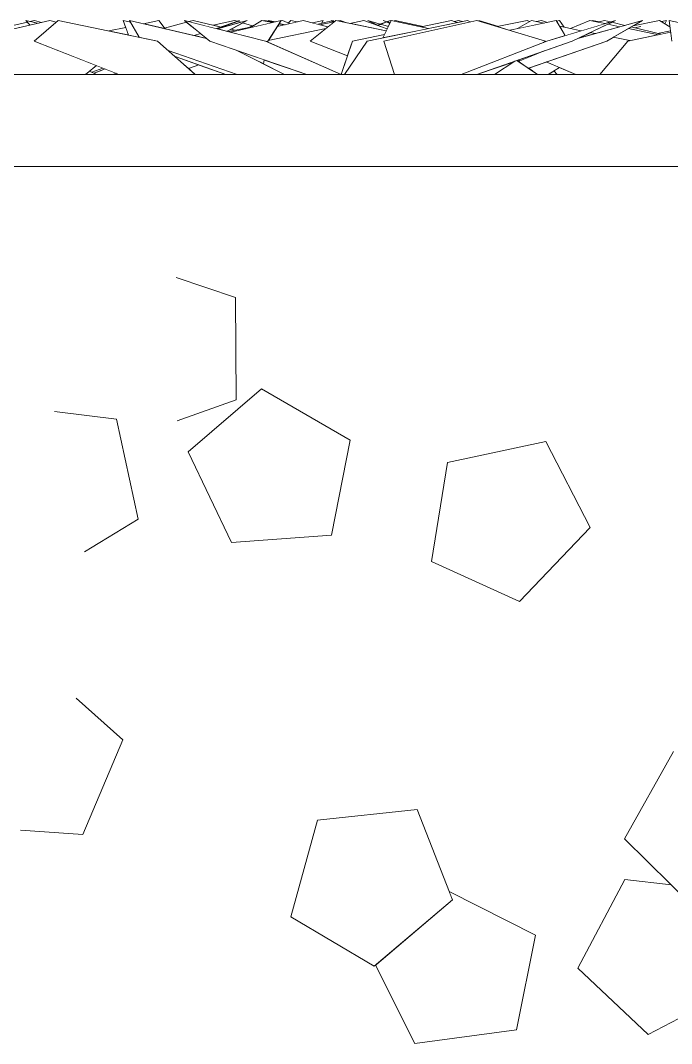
# Model space of a CAD drawing. Header units: millimetres. Extents: x -9413 to 8527, y -300 to 11224.
# Drawn here: x 7495 to 8055, y 245 to 1126 of the extents above; entities that cross this region are included whole.
import ezdxf

# ---------------------------------------------------------------- set-up
doc = ezdxf.new("R2010")
doc.units = ezdxf.units.MM
doc.header["$MEASUREMENT"] = 0
doc.linetypes.add('Wipeout_Contour', pattern=[1000, 0, -1000])
doc.layers.add('Interior - Furniture', color=7, linetype='Continuous')
doc.layers.add('Structural - Bearing', color=7, linetype='Continuous')
doc.layers.add('Interior - Furniture _Pen_No__4', color=7, linetype='Continuous', lineweight=20, true_color=0x029e21)
doc.layers.add('Structural - Bearing_Pen_No__87', color=7, linetype='Continuous', lineweight=20, true_color=0x6a6a6a)

# ---------------------------------------------------------------- blocks, each defined once
blk = doc.blocks.new('Section Elem_26_6')
at = {"layer": 'Structural - Bearing_Pen_No__87', "linetype": 'Continuous'}
blk.add_line((8095.78, 1000), (7284.29, 1000), dxfattribs=at)
blk = doc.blocks.new('Section Elem_41_6')
at = {"color": 254, "linetype": 'Wipeout_Contour', "lineweight": 0, "ltscale": 31237.518836}
blk.add_wipeout([(7727.35, 1125.65), (7725.11, 1123.42), (7726.25, 1122.9), (7732.95, 1124.49)], dxfattribs=at).dxf.layer = 'Interior - Furniture'
at = {"color": 254, "linetype": 'Wipeout_Contour', "lineweight": 0, "ltscale": 24393.126399}
blk.add_wipeout([(8053.34, 1120.3), (8053.78, 1120.03), (8053.7, 1120.61)], dxfattribs=at).dxf.layer = 'Interior - Furniture'
at = {"color": 254, "linetype": 'Wipeout_Contour', "lineweight": 0, "ltscale": 30804.203786}
blk.add_wipeout([(7628.82, 904.35), (7629.53, 781.01), (7680.29, 798.87), (7679.79, 887.07)], dxfattribs=at).dxf.layer = 'Interior - Furniture'
at = {"color": 254, "linetype": 'Wipeout_Contour', "lineweight": 0, "ltscale": 30389.744896}
blk.add_wipeout([(7577.32, 782.37), (7523.89, 788.84), (7549.86, 668.26), (7595.89, 696.15)], dxfattribs=at).dxf.layer = 'Interior - Furniture'
at = {"color": 254, "linetype": 'Wipeout_Contour', "lineweight": 0, "ltscale": 39720.776407}
blk.add_wipeout([(7848.43, 659.8), (7924.28, 625.21), (7985.08, 689.11), (7946.76, 763.15), (7862.32, 745.05)], dxfattribs=at).dxf.layer = 'Interior - Furniture'
at = {"color": 254, "linetype": 'Wipeout_Contour', "lineweight": 0, "ltscale": 30228.864034}
blk.add_wipeout([(7494.76, 428.37), (7548.45, 424.83), (7582.69, 506.11), (7542.63, 542.05)], dxfattribs=at).dxf.layer = 'Interior - Furniture'
at = {"color": 254, "linetype": 'Wipeout_Contour', "lineweight": 0, "ltscale": 39027.711757}
blk.add_wipeout([(7727.46, 353.84), (7799.19, 311.37), (7866.46, 368.42), (7836.25, 446.12), (7750.36, 437.12)], dxfattribs=at).dxf.layer = 'Interior - Furniture'
at = {"color": 254, "linetype": 'Wipeout_Contour', "lineweight": 0, "ltscale": 56417.425328}
blk.add_wipeout([(7974.38, 309.72), (8035.1, 252.61), (8113.2, 293.61), (8100.74, 375.62), (8074.16, 362.41), (8054.91, 381.34), (8014.89, 385.99)], dxfattribs=at).dxf.layer = 'Interior - Furniture'
at = {"layer": 'Interior - Furniture _Pen_No__4', "linetype": 'Continuous'}
for p, q in [((7727.35, 1125.65), (7725.11, 1123.42)), ((7732.95, 1124.49), (7727.35, 1125.65)), ((8053.34, 1120.3), (8053.7, 1120.61)), ((7679.79, 887.07), (7628.74, 904.38)), ((7577.32, 782.37), (7523.8, 788.85)), ((7595.89, 696.15), (7577.32, 782.37)), ((7946.76, 763.15), (7862.32, 745.05)), ((7985.08, 689.11), (7946.76, 763.15)), ((7862.32, 745.05), (7848.43, 659.8)), ((7549.79, 668.21), (7595.89, 696.15)), ((7924.28, 625.21), (7985.08, 689.11)), ((7848.43, 659.8), (7924.28, 625.21)), ((7582.69, 506.11), (7542.57, 542.11)), ((7548.45, 424.83), (7582.69, 506.11)), ((7836.25, 446.12), (7750.36, 437.12)), ((7750.36, 437.12), (7727.46, 353.84)), ((7494.67, 428.38), (7548.45, 424.83)), ((7974.38, 309.72), (8035.1, 252.61)), ((8035.1, 252.61), (8113.2, 293.61))]:
    blk.add_line(p, q, dxfattribs=at)
at = {"color": 254, "linetype": 'Wipeout_Contour', "lineweight": 0, "ltscale": 38735.034767}
blk.add_wipeout([(7762.49, 682.52), (7778.46, 764.34), (7702.17, 808.59), (7639.09, 754.08), (7676.36, 676.17)], dxfattribs=at).dxf.layer = 'Interior - Furniture'
at = {"color": 254, "linetype": 'Wipeout_Contour', "lineweight": 0, "ltscale": 40499.966749}
blk.add_wipeout([(8014.72, 420.85), (8074.16, 362.41), (8153.15, 401.67), (8142.46, 484.34), (8056.91, 496.21)], dxfattribs=at).dxf.layer = 'Interior - Furniture'
at = {"color": 254, "linetype": 'Wipeout_Contour', "lineweight": 0, "ltscale": 47263.013217}
blk.add_wipeout([(7866.46, 368.42), (7800.2, 312.21), (7834.11, 244.71), (7921.53, 256.39), (7938.08, 338.1), (7863.69, 375.53)], dxfattribs=at).dxf.layer = 'Interior - Furniture'
at = {"layer": 'Interior - Furniture _Pen_No__4', "linetype": 'Continuous'}
for p, q in [((7680.29, 798.87), (7679.79, 887.07)), ((7702.17, 808.59), (7639.09, 754.08)), ((7778.46, 764.34), (7702.17, 808.59)), ((7629.44, 780.98), (7680.29, 798.87)), ((7762.49, 682.52), (7778.46, 764.34)), ((7639.09, 754.08), (7676.36, 676.17)), ((7676.36, 676.17), (7762.49, 682.52)), ((8056.91, 496.21), (8014.72, 420.85)), ((7866.46, 368.42), (7836.25, 446.12)), ((8014.72, 420.85), (8074.16, 362.41)), ((8014.89, 385.99), (7974.38, 309.72)), ((8054.91, 381.34), (8014.89, 385.99)), ((7938.08, 338.1), (7863.69, 375.53)), ((7799.19, 311.37), (7866.46, 368.42)), ((7727.46, 353.84), (7799.19, 311.37)), ((7921.53, 256.39), (7938.08, 338.1)), ((7800.2, 312.21), (7834.11, 244.71)), ((7834.11, 244.71), (7921.53, 256.39))]:
    blk.add_line(p, q, dxfattribs=at)
blk = doc.blocks.new('Section Elem_43_6')
at = {"color": 254, "linetype": 'Wipeout_Contour', "lineweight": 0, "ltscale": 30685.155922}
blk.add_wipeout([(7583.18, 1125.65), (7587.68, 1113.1), (7596.77, 1111.22), (7589.35, 1124.25)], dxfattribs=at).dxf.layer = 'Interior - Furniture'
at = {"color": 254, "linetype": 'Wipeout_Contour', "lineweight": 0, "ltscale": 38576.438441}
blk.add_wipeout([(7618.76, 1119.1), (7619.2, 1118.52), (7644.1, 1112.73), (7649.76, 1114.33), (7637.6, 1124.15)], dxfattribs=at).dxf.layer = 'Interior - Furniture'
at = {"color": 254, "linetype": 'Wipeout_Contour', "lineweight": 0, "ltscale": 23321.349024}
blk.add_wipeout([(7688.41, 1118.45), (7692.68, 1119.45), (7696.97, 1122.18)], dxfattribs=at).dxf.layer = 'Interior - Furniture'
at = {"color": 254, "linetype": 'Wipeout_Contour', "lineweight": 0, "ltscale": 31159.356228}
blk.add_wipeout([(7704.93, 1125.65), (7704.13, 1125.3), (7711.31, 1123.83), (7712.46, 1124.09)], dxfattribs=at).dxf.layer = 'Interior - Furniture'
at = {"color": 254, "linetype": 'Wipeout_Contour', "lineweight": 0, "ltscale": 31203.242149}
blk.add_wipeout([(7717.43, 1123.07), (7717.14, 1122.63), (7721.38, 1121.76), (7722.5, 1122.02)], dxfattribs=at).dxf.layer = 'Interior - Furniture'
at = {"color": 254, "linetype": 'Wipeout_Contour', "lineweight": 0, "ltscale": 31329.186243}
blk.add_wipeout([(7755.23, 1125.65), (7746.02, 1123.5), (7750.49, 1122.32), (7753.75, 1123.11)], dxfattribs=at).dxf.layer = 'Interior - Furniture'
at = {"color": 254, "linetype": 'Wipeout_Contour', "lineweight": 0, "ltscale": 40001.607284}
blk.add_wipeout([(7905.15, 1120.38), (7915.84, 1117.16), (7922.63, 1118.6), (7932.83, 1124.69), (7930.77, 1125.65)], dxfattribs=at).dxf.layer = 'Interior - Furniture'
at = {"color": 254, "linetype": 'Wipeout_Contour', "lineweight": 0, "ltscale": 32241.604049}
blk.add_wipeout([(7984.71, 1125.65), (7968.18, 1118.73), (7977.44, 1116.83), (7997.81, 1122.94)], dxfattribs=at).dxf.layer = 'Interior - Furniture'
at = {"color": 254, "linetype": 'Wipeout_Contour', "lineweight": 0, "ltscale": 30910.094163}
blk.add_wipeout([(7621.74, 1099.89), (7627.82, 1094.5), (7671.35, 1079.25), (7681.08, 1079.25)], dxfattribs=at).dxf.layer = 'Interior - Furniture'
at = {"color": 254, "linetype": 'Wipeout_Contour', "lineweight": 0, "ltscale": 32016.434229}
blk.add_wipeout([(7934.16, 1095.52), (7923.08, 1091.64), (7924.19, 1090.79), (7934.95, 1095.18)], dxfattribs=at).dxf.layer = 'Interior - Furniture'
at = {"color": 254, "linetype": 'Wipeout_Contour', "lineweight": 0, "ltscale": 30545.148237}
blk.add_wipeout([(7560, 1086.88), (7554.05, 1082.04), (7556.09, 1081.1), (7565.6, 1084.68)], dxfattribs=at).dxf.layer = 'Interior - Furniture'
at = {"color": 254, "linetype": 'Wipeout_Contour', "lineweight": 0, "ltscale": 31175.218478}
blk.add_wipeout([(7704.36, 1091.87), (7703.99, 1088.26), (7721.96, 1079.25), (7741.05, 1079.25)], dxfattribs=at).dxf.layer = 'Interior - Furniture'
at = {"color": 254, "linetype": 'Wipeout_Contour', "lineweight": 0, "ltscale": 53131.421091}
blk.add_wipeout([(7443.92, 1107.93), (7462.89, 1079.25), (7550.63, 1079.25), (7560, 1086.88), (7506.52, 1107.93), (7525.36, 1124.18), (7519.88, 1125.65)], dxfattribs=at).dxf.layer = 'Interior - Furniture'
at = {"color": 254, "linetype": 'Wipeout_Contour', "lineweight": 0, "ltscale": 22988.703995}
blk.add_wipeout([(7585.32, 1119.67), (7570.75, 1116.61), (7587.68, 1113.1)], dxfattribs=at).dxf.layer = 'Interior - Furniture'
at = {"color": 254, "linetype": 'Wipeout_Contour', "lineweight": 0, "ltscale": 23080.26045}
blk.add_wipeout([(7600.54, 1122.86), (7619.2, 1118.52), (7613.8, 1125.65)], dxfattribs=at).dxf.layer = 'Interior - Furniture'
at = {"color": 254, "linetype": 'Wipeout_Contour', "lineweight": 0, "ltscale": 30940.82881}
blk.add_wipeout([(7643.19, 1125.65), (7639.57, 1124.68), (7663.38, 1118.63), (7667.29, 1120.02)], dxfattribs=at).dxf.layer = 'Interior - Furniture'
at = {"color": 254, "linetype": 'Wipeout_Contour', "lineweight": 0, "ltscale": 32296.686791}
blk.add_wipeout([(7985.05, 1115.26), (7989.42, 1114.37), (8010.7, 1120.27), (8000.14, 1122.45)], dxfattribs=at).dxf.layer = 'Interior - Furniture'
at = {"color": 254, "linetype": 'Wipeout_Contour', "lineweight": 0, "ltscale": 23932.096323}
blk.add_wipeout([(7920.14, 1090.62), (7887.62, 1079.25), (7902.79, 1079.25)], dxfattribs=at).dxf.layer = 'Interior - Furniture'
at = {"color": 254, "linetype": 'Wipeout_Contour', "lineweight": 0, "ltscale": 30272.355848}
blk.add_wipeout([(7464.58, 1116.03), (7471.42, 1114.34), (7503.07, 1121.73), (7500.62, 1124.27)], dxfattribs=at).dxf.layer = 'Interior - Furniture'
at = {"color": 254, "linetype": 'Wipeout_Contour', "lineweight": 0, "ltscale": 30989.781758}
blk.add_wipeout([(7663.97, 1118.48), (7664.2, 1118.43), (7668.68, 1119.69), (7667.78, 1119.91)], dxfattribs=at).dxf.layer = 'Interior - Furniture'
at = {"color": 254, "linetype": 'Wipeout_Contour', "lineweight": 0, "ltscale": 47736.457032}
blk.add_wipeout([(7887.6, 1125.65), (7807.36, 1107.93), (7816.72, 1079.25), (7874.1, 1079.25), (7944.77, 1106.75), (7946.56, 1107.93)], dxfattribs=at).dxf.layer = 'Interior - Furniture'
at = {"color": 254, "linetype": 'Wipeout_Contour', "lineweight": 0, "ltscale": 32393.734882}
blk.add_wipeout([(8018.09, 1118.73), (8004.95, 1111.18), (8019.12, 1108.27), (8043.97, 1113.37)], dxfattribs=at).dxf.layer = 'Interior - Furniture'
at = {"color": 254, "linetype": 'Wipeout_Contour', "lineweight": 0, "ltscale": 22911.978133}
blk.add_wipeout([(7557.81, 1080.31), (7558.11, 1080.18), (7564.93, 1082.92)], dxfattribs=at).dxf.layer = 'Interior - Furniture'
at = {"color": 254, "linetype": 'Wipeout_Contour', "lineweight": 0, "ltscale": 30366.431369}
blk.add_wipeout([(7506.66, 1125.65), (7502.85, 1124.78), (7509.35, 1123.19), (7512.7, 1123.97)], dxfattribs=at).dxf.layer = 'Interior - Furniture'
at = {"color": 254, "linetype": 'Wipeout_Contour', "lineweight": 0, "ltscale": 23641.120083}
blk.add_wipeout([(7793.7, 1125.65), (7802, 1121.64), (7804.35, 1122.48)], dxfattribs=at).dxf.layer = 'Interior - Furniture'
at = {"color": 254, "linetype": 'Wipeout_Contour', "lineweight": 0, "ltscale": 31024.761699}
blk.add_wipeout([(7675.69, 1118.06), (7672.49, 1116.32), (7673.6, 1116.04), (7679.29, 1117.21)], dxfattribs=at).dxf.layer = 'Interior - Furniture'
at = {"color": 254, "linetype": 'Wipeout_Contour', "lineweight": 0, "ltscale": 31980.654986}
blk.add_wipeout([(7920.14, 1090.62), (7902.79, 1079.25), (7939.86, 1079.25), (7921.95, 1091.25)], dxfattribs=at).dxf.layer = 'Interior - Furniture'
at = {"color": 254, "linetype": 'Wipeout_Contour', "lineweight": 0, "ltscale": 23255.329775}
blk.add_wipeout([(7683.16, 1125.65), (7663.38, 1118.63), (7663.97, 1118.48)], dxfattribs=at).dxf.layer = 'Interior - Furniture'
at = {"color": 254, "linetype": 'Wipeout_Contour', "lineweight": 0, "ltscale": 39433.102392}
blk.add_wipeout([(7802.22, 1121.53), (7804.36, 1120.5), (7810.33, 1118.34), (7811.34, 1120.39), (7804.57, 1122.41)], dxfattribs=at).dxf.layer = 'Interior - Furniture'
at = {"color": 254, "linetype": 'Wipeout_Contour', "lineweight": 0, "ltscale": 31991.431709}
blk.add_wipeout([(7923.08, 1091.64), (7921.95, 1091.25), (7923.22, 1090.4), (7924.19, 1090.79)], dxfattribs=at).dxf.layer = 'Interior - Furniture'
at = {"color": 254, "linetype": 'Wipeout_Contour', "lineweight": 0, "ltscale": 24020.886889}
blk.add_wipeout([(7931.85, 1084.61), (7935.31, 1082.3), (7932.15, 1084.71)], dxfattribs=at).dxf.layer = 'Interior - Furniture'
at = {"color": 254, "linetype": 'Wipeout_Contour', "lineweight": 0, "ltscale": 23705.513007}
blk.add_wipeout([(7806.62, 1110.71), (7846.03, 1118.8), (7813.9, 1125.65)], dxfattribs=at).dxf.layer = 'Interior - Furniture'
at = {"color": 254, "linetype": 'Wipeout_Contour', "lineweight": 0, "ltscale": 47417.147974}
blk.add_wipeout([(7773.56, 1079.25), (7816.72, 1079.25), (7807.36, 1107.93), (7881.82, 1124.38), (7879.38, 1125.65), (7793.06, 1107.93)], dxfattribs=at).dxf.layer = 'Interior - Furniture'
at = {"color": 254, "linetype": 'Wipeout_Contour', "lineweight": 0, "ltscale": 54718.832759}
blk.add_wipeout([(7707.63, 1107.93), (7706.47, 1107.52), (7770.65, 1079.25), (7776.04, 1095.2), (7744.04, 1107.93), (7757.63, 1118.8), (7707.88, 1108.31)], dxfattribs=at).dxf.layer = 'Interior - Furniture'
at = {"color": 254, "linetype": 'Wipeout_Contour', "lineweight": 0, "ltscale": 31635.131738}
blk.add_wipeout([(7817.14, 1125.65), (7816.65, 1125.06), (7839.48, 1120.2), (7841.34, 1120.58)], dxfattribs=at).dxf.layer = 'Interior - Furniture'
at = {"color": 254, "linetype": 'Wipeout_Contour', "lineweight": 0, "ltscale": 40065.440924}
blk.add_wipeout([(7947.79, 1107.93), (7874.1, 1079.25), (7887.62, 1079.25), (7969.65, 1107.93), (8006.85, 1125.65)], dxfattribs=at).dxf.layer = 'Interior - Furniture'
at = {"layer": 'Interior - Furniture _Pen_No__4', "linetype": 'Continuous'}
for p, q in [((7881.82, 1124.38), (7879.38, 1125.65)), ((7816.72, 1079.25), (7874.1, 1079.25)), ((7874.1, 1079.25), (7887.62, 1079.25)), ((7887.62, 1079.25), (7902.79, 1079.25))]:
    blk.add_line(p, q, dxfattribs=at)
at = {"color": 254, "linetype": 'Wipeout_Contour', "lineweight": 0, "ltscale": 69527.899032}
blk.add_wipeout([(7588.55, 1125.65), (7596.77, 1111.22), (7612.67, 1107.93), (7621.74, 1099.89), (7681.08, 1079.25), (7721.96, 1079.25), (7680.24, 1100.17), (7657.69, 1107.93), (7654.82, 1110.24)], dxfattribs=at).dxf.layer = 'Interior - Furniture'
at = {"color": 254, "linetype": 'Wipeout_Contour', "lineweight": 0, "ltscale": 39195.858303}
blk.add_wipeout([(7762.71, 1125.3), (7750.49, 1122.32), (7752.15, 1121.88), (7762.74, 1124.15), (7763.47, 1124.91)], dxfattribs=at).dxf.layer = 'Interior - Furniture'
at = {"color": 254, "linetype": 'Wipeout_Contour', "lineweight": 0, "ltscale": 31508.574437}
blk.add_wipeout([(7778.27, 1123.15), (7809.53, 1116.7), (7810.33, 1118.34), (7790.12, 1125.65)], dxfattribs=at).dxf.layer = 'Interior - Furniture'
at = {"color": 254, "linetype": 'Wipeout_Contour', "lineweight": 0, "ltscale": 31740.434245}
blk.add_wipeout([(7865.75, 1125.65), (7839.48, 1120.2), (7846.03, 1118.8), (7870.29, 1123.78)], dxfattribs=at).dxf.layer = 'Interior - Furniture'
at = {"color": 254, "linetype": 'Wipeout_Contour', "lineweight": 0, "ltscale": 31910.325937}
blk.add_wipeout([(7889.3, 1125.65), (7892.37, 1124.22), (7905.15, 1120.38), (7906.08, 1120.57)], dxfattribs=at).dxf.layer = 'Interior - Furniture'
at = {"color": 254, "linetype": 'Wipeout_Contour', "lineweight": 0, "ltscale": 48139.002739}
blk.add_wipeout([(7955.9, 1125.65), (7915.84, 1117.16), (7946.56, 1107.93), (7944.77, 1106.75), (7947.79, 1107.93), (7963.57, 1112.66)], dxfattribs=at).dxf.layer = 'Interior - Furniture'
at = {"color": 254, "linetype": 'Wipeout_Contour', "lineweight": 0, "ltscale": 32273.926861}
blk.add_wipeout([(7987.01, 1125.18), (7991.69, 1124.21), (7992.72, 1124.47), (7987.19, 1125.65)], dxfattribs=at).dxf.layer = 'Interior - Furniture'
at = {"color": 254, "linetype": 'Wipeout_Contour', "lineweight": 0, "ltscale": 24041.14776}
blk.add_wipeout([(7934.16, 1095.52), (7934.95, 1095.18), (7945.47, 1099.47)], dxfattribs=at).dxf.layer = 'Interior - Furniture'
at = {"color": 254, "linetype": 'Wipeout_Contour', "lineweight": 0, "ltscale": 32135.051045}
blk.add_wipeout([(7958.78, 1085.13), (7953.77, 1082.19), (7956.79, 1079.25), (7972.72, 1079.25)], dxfattribs=at).dxf.layer = 'Interior - Furniture'
at = {"layer": 'Interior - Furniture _Pen_No__4', "linetype": 'Continuous'}
for p, q in [((7906.08, 1120.57), (7889.3, 1125.65)), ((7889.3, 1125.65), (7892.37, 1124.22))]:
    blk.add_line(p, q, dxfattribs=at)
at = {"color": 254, "linetype": 'Wipeout_Contour', "lineweight": 0, "ltscale": 38913.6598}
blk.add_wipeout([(7675.77, 1115.49), (7705.55, 1107.93), (7706.47, 1107.52), (7707.63, 1107.93), (7719.1, 1125.65)], dxfattribs=at).dxf.layer = 'Interior - Furniture'
at = {"color": 254, "linetype": 'Wipeout_Contour', "lineweight": 0, "ltscale": 23534.183305}
blk.add_wipeout([(7763, 1125.37), (7763.7, 1125.16), (7764.17, 1125.65)], dxfattribs=at).dxf.layer = 'Interior - Furniture'
at = {"color": 254, "linetype": 'Wipeout_Contour', "lineweight": 0, "ltscale": 23658.193085}
blk.add_wipeout([(7801.6, 1121.5), (7801.86, 1121.4), (7813.28, 1125.65)], dxfattribs=at).dxf.layer = 'Interior - Furniture'
at = {"color": 254, "linetype": 'Wipeout_Contour', "lineweight": 0, "ltscale": 31805.066512}
blk.add_wipeout([(7872.05, 1125.65), (7867.92, 1124.76), (7870.29, 1123.78), (7874.92, 1124.74)], dxfattribs=at).dxf.layer = 'Interior - Furniture'
at = {"color": 254, "linetype": 'Wipeout_Contour', "lineweight": 0, "ltscale": 24039.482122}
blk.add_wipeout([(7922.63, 1118.6), (7945.34, 1123.41), (7934.44, 1125.65)], dxfattribs=at).dxf.layer = 'Interior - Furniture'
at = {"color": 254, "linetype": 'Wipeout_Contour', "lineweight": 0, "ltscale": 32151.833913}
blk.add_wipeout([(7958.62, 1125.65), (7956.2, 1125.14), (7958.86, 1120.64), (7962.69, 1119.85)], dxfattribs=at).dxf.layer = 'Interior - Furniture'
at = {"color": 254, "linetype": 'Wipeout_Contour', "lineweight": 0, "ltscale": 32303.976158}
blk.add_wipeout([(7997.39, 1125.65), (7991.69, 1124.21), (7997.81, 1122.94), (8002.61, 1124.38)], dxfattribs=at).dxf.layer = 'Interior - Furniture'
at = {"color": 254, "linetype": 'Wipeout_Contour', "lineweight": 0, "ltscale": 23147.007845}
blk.add_wipeout([(7627.82, 1094.5), (7639.4, 1084.25), (7648.29, 1087.33)], dxfattribs=at).dxf.layer = 'Interior - Furniture'
at = {"color": 254, "linetype": 'Wipeout_Contour', "lineweight": 0, "ltscale": 23279.823422}
blk.add_wipeout([(7682.77, 1099.3), (7680.24, 1100.17), (7682.3, 1099.14)], dxfattribs=at).dxf.layer = 'Interior - Furniture'
at = {"layer": 'Interior - Furniture _Pen_No__4', "linetype": 'Continuous'}
for p, q in [((7865.75, 1125.65), (7839.48, 1120.2)), ((7870.29, 1123.78), (7865.75, 1125.65)), ((7872.05, 1125.65), (7867.92, 1124.76)), ((7874.92, 1124.74), (7872.05, 1125.65))]:
    blk.add_line(p, q, dxfattribs=at)
at = {"color": 254, "linetype": 'Wipeout_Contour', "lineweight": 0, "ltscale": 38268.205527}
blk.add_wipeout([(7506.52, 1107.93), (7579.41, 1079.25), (7645.04, 1079.25), (7612.67, 1107.93), (7527.06, 1125.65)], dxfattribs=at).dxf.layer = 'Interior - Furniture'
at = {"color": 254, "linetype": 'Wipeout_Contour', "lineweight": 0, "ltscale": 39080.464357}
blk.add_wipeout([(7715.71, 1120.42), (7707.88, 1108.31), (7757.63, 1118.8), (7759.16, 1120.03), (7737.9, 1125.65)], dxfattribs=at).dxf.layer = 'Interior - Furniture'
at = {"color": 254, "linetype": 'Wipeout_Contour', "lineweight": 0, "ltscale": 32092.436753}
blk.add_wipeout([(7938.97, 1124.72), (7945.34, 1123.41), (7948.25, 1124.03), (7943.29, 1125.65)], dxfattribs=at).dxf.layer = 'Interior - Furniture'
at = {"color": 254, "linetype": 'Wipeout_Contour', "lineweight": 0, "ltscale": 32342.244021}
blk.add_wipeout([(8000.14, 1122.45), (8010.7, 1120.27), (8014.8, 1121.4), (8003.64, 1124.13)], dxfattribs=at).dxf.layer = 'Interior - Furniture'
at = {"color": 254, "linetype": 'Wipeout_Contour', "lineweight": 0, "ltscale": 31083.405831}
blk.add_wipeout([(7682.3, 1099.14), (7703.99, 1088.26), (7704.36, 1091.87), (7682.77, 1099.3)], dxfattribs=at).dxf.layer = 'Interior - Furniture'
at = {"layer": 'Interior - Furniture _Pen_No__4', "linetype": 'Continuous'}
for p, q in [((7525.36, 1124.18), (7519.88, 1125.65)), ((7612.67, 1107.93), (7527.06, 1125.65)), ((7585.32, 1119.67), (7570.75, 1116.61)), ((7589.35, 1124.25), (7583.18, 1125.65)), ((7583.18, 1125.65), (7587.68, 1113.1)), ((7588.55, 1125.65), (7596.77, 1111.22)), ((7613.8, 1125.65), (7600.54, 1122.86)), ((7619.2, 1118.52), (7613.8, 1125.65))]:
    blk.add_line(p, q, dxfattribs=at)
at = {"color": 254, "linetype": 'Wipeout_Contour', "lineweight": 0, "ltscale": 22762.740929}
blk.add_wipeout([(7499.28, 1125.65), (7503.07, 1121.73), (7509.35, 1123.19)], dxfattribs=at).dxf.layer = 'Interior - Furniture'
at = {"color": 254, "linetype": 'Wipeout_Contour', "lineweight": 0, "ltscale": 38901.634709}
blk.add_wipeout([(7657.69, 1107.93), (7741.05, 1079.25), (7770.64, 1079.25), (7705.55, 1107.93), (7635.74, 1125.65)], dxfattribs=at).dxf.layer = 'Interior - Furniture'
at = {"color": 254, "linetype": 'Wipeout_Contour', "lineweight": 0, "ltscale": 32437.32067}
blk.add_wipeout([(8020.37, 1120.04), (8018.09, 1118.73), (8043.97, 1113.37), (8046.01, 1113.79)], dxfattribs=at).dxf.layer = 'Interior - Furniture'
at = {"color": 254, "linetype": 'Wipeout_Contour', "lineweight": 0, "ltscale": 38197.149183}
blk.add_wipeout([(7556.09, 1081.1), (7557.81, 1080.31), (7564.93, 1082.92), (7567.48, 1083.94), (7565.6, 1084.68)], dxfattribs=at).dxf.layer = 'Interior - Furniture'
at = {"color": 254, "linetype": 'Wipeout_Contour', "lineweight": 0, "ltscale": 22960.140114}
blk.add_wipeout([(7574.27, 1079.25), (7579.41, 1079.25), (7577, 1080.2)], dxfattribs=at).dxf.layer = 'Interior - Furniture'
at = {"layer": 'Interior - Furniture _Pen_No__4', "linetype": 'Continuous'}
for p, q in [((7519.88, 1125.65), (7443.92, 1107.93)), ((7500.62, 1124.27), (7464.58, 1116.03)), ((7509.35, 1123.19), (7499.28, 1125.65)), ((7499.28, 1125.65), (7503.07, 1121.73)), ((7506.66, 1125.65), (7502.85, 1124.78)), ((7527.06, 1125.65), (7506.52, 1107.93)), ((7512.7, 1123.97), (7506.66, 1125.65)), ((7637.6, 1124.15), (7618.76, 1119.1)), ((7643.19, 1125.65), (7639.57, 1124.68)), ((7706.47, 1107.52), (7707.63, 1107.93)), ((7721.96, 1079.25), (7680.24, 1100.17)), ((7682.3, 1099.14), (7682.77, 1099.3)), ((7704.36, 1091.87), (7703.99, 1088.26)), ((7681.08, 1079.25), (7721.96, 1079.25)), ((7721.96, 1079.25), (7741.05, 1079.25))]:
    blk.add_line(p, q, dxfattribs=at)
at = {"color": 254, "linetype": 'Wipeout_Contour', "lineweight": 0, "ltscale": 31015.029574}
blk.add_wipeout([(7660.61, 1121.58), (7667.29, 1120.02), (7681.26, 1124.98), (7679.01, 1125.65)], dxfattribs=at).dxf.layer = 'Interior - Furniture'
at = {"color": 254, "linetype": 'Wipeout_Contour', "lineweight": 0, "ltscale": 23350.7266}
blk.add_wipeout([(7692.68, 1119.45), (7711.31, 1123.83), (7702.42, 1125.65)], dxfattribs=at).dxf.layer = 'Interior - Furniture'
at = {"color": 254, "linetype": 'Wipeout_Contour', "lineweight": 0, "ltscale": 23556.587631}
blk.add_wipeout([(7769.74, 1125.65), (7768, 1125.28), (7775.56, 1123.71)], dxfattribs=at).dxf.layer = 'Interior - Furniture'
at = {"color": 254, "linetype": 'Wipeout_Contour', "lineweight": 0, "ltscale": 23190.067429}
blk.add_wipeout([(7649.76, 1114.33), (7644.1, 1112.73), (7654.82, 1110.24)], dxfattribs=at).dxf.layer = 'Interior - Furniture'
at = {"color": 254, "linetype": 'Wipeout_Contour', "lineweight": 0, "ltscale": 47196.129718}
blk.add_wipeout([(7780.35, 1107.93), (7770.65, 1079.25), (7773.56, 1079.25), (7793.06, 1107.93), (7806.62, 1110.71), (7808.06, 1113.68)], dxfattribs=at).dxf.layer = 'Interior - Furniture'
at = {"color": 254, "linetype": 'Wipeout_Contour', "lineweight": 0, "ltscale": 56478.443042}
blk.add_wipeout([(7999.3, 1107.93), (7947.33, 1089.96), (7972.72, 1079.25), (7993.32, 1079.25), (8017.46, 1107.93), (8019.12, 1108.27), (8004.95, 1111.18)], dxfattribs=at).dxf.layer = 'Interior - Furniture'
at = {"color": 254, "linetype": 'Wipeout_Contour', "lineweight": 0, "ltscale": 38220.6704}
blk.add_wipeout([(7558.11, 1080.18), (7560.14, 1079.25), (7574.27, 1079.25), (7577, 1080.2), (7567.48, 1083.94)], dxfattribs=at).dxf.layer = 'Interior - Furniture'
at = {"color": 254, "linetype": 'Wipeout_Contour', "lineweight": 0, "ltscale": 30909.380868}
blk.add_wipeout([(7648.29, 1087.33), (7639.4, 1084.25), (7645.04, 1079.25), (7671.35, 1079.25)], dxfattribs=at).dxf.layer = 'Interior - Furniture'
at = {"layer": 'Interior - Furniture _Pen_No__4', "linetype": 'Continuous'}
for p, q in [((7654.82, 1110.24), (7588.55, 1125.65)), ((7635.74, 1125.65), (7657.69, 1107.93)), ((7649.76, 1114.33), (7644.1, 1112.73)), ((7645.04, 1079.25), (7612.67, 1107.93)), ((7621.74, 1099.89), (7681.08, 1079.25)), ((7627.82, 1094.5), (7671.35, 1079.25)), ((7639.4, 1084.25), (7648.29, 1087.33)), ((7574.27, 1079.25), (7577, 1080.2)), ((7574.27, 1079.25), (7579.41, 1079.25)), ((7579.41, 1079.25), (7645.04, 1079.25)), ((7645.04, 1079.25), (7671.35, 1079.25)), ((7671.35, 1079.25), (7681.08, 1079.25)), ((7741.05, 1079.25), (7770.64, 1079.25)), ((7770.65, 1079.25), (7773.56, 1079.25)), ((7773.56, 1079.25), (7816.72, 1079.25))]:
    blk.add_line(p, q, dxfattribs=at)
at = {"color": 254, "linetype": 'Wipeout_Contour', "lineweight": 0, "ltscale": 31028.469986}
blk.add_wipeout([(7667.78, 1119.91), (7668.68, 1119.69), (7684.21, 1124.1), (7681.31, 1124.96)], dxfattribs=at).dxf.layer = 'Interior - Furniture'
at = {"color": 254, "linetype": 'Wipeout_Contour', "lineweight": 0, "ltscale": 23397.704886}
blk.add_wipeout([(7717.14, 1122.63), (7715.71, 1120.42), (7721.38, 1121.76)], dxfattribs=at).dxf.layer = 'Interior - Furniture'
at = {"color": 254, "linetype": 'Wipeout_Contour', "lineweight": 0, "ltscale": 31362.85437}
blk.add_wipeout([(7752.15, 1121.88), (7759.16, 1120.03), (7764.56, 1124.35), (7764.3, 1124.49)], dxfattribs=at).dxf.layer = 'Interior - Furniture'
at = {"color": 254, "linetype": 'Wipeout_Contour', "lineweight": 0, "ltscale": 24133.772823}
blk.add_wipeout([(7958.86, 1120.64), (7963.57, 1112.66), (7977.44, 1116.83)], dxfattribs=at).dxf.layer = 'Interior - Furniture'
at = {"color": 254, "linetype": 'Wipeout_Contour', "lineweight": 0, "ltscale": 48103.757101}
blk.add_wipeout([(7947.33, 1089.96), (7932.15, 1084.71), (7935.31, 1082.3), (7939.86, 1079.25), (7948.77, 1079.25), (7958.78, 1085.13)], dxfattribs=at).dxf.layer = 'Interior - Furniture'
at = {"color": 254, "linetype": 'Wipeout_Contour', "lineweight": 0, "ltscale": 22895.366927}
blk.add_wipeout([(7550.63, 1079.25), (7560.14, 1079.25), (7554.05, 1082.04)], dxfattribs=at).dxf.layer = 'Interior - Furniture'
at = {"layer": 'Interior - Furniture _Pen_No__4', "linetype": 'Continuous'}
for p, q in [((7506.52, 1107.93), (7579.41, 1079.25)), ((7550.63, 1079.25), (7560, 1086.88)), ((7556.09, 1081.1), (7565.6, 1084.68)), ((7567.48, 1083.94), (7558.11, 1080.18)), ((7462.89, 1079.25), (7550.63, 1079.25)), ((7550.63, 1079.25), (7560.14, 1079.25)), ((7560.14, 1079.25), (7554.05, 1082.04)), ((7564.93, 1082.92), (7557.81, 1080.31)), ((7560.14, 1079.25), (7574.27, 1079.25)), ((7902.79, 1079.25), (7939.86, 1079.25))]:
    blk.add_line(p, q, dxfattribs=at)
at = {"color": 254, "linetype": 'Wipeout_Contour', "lineweight": 0, "ltscale": 38832.193252}
blk.add_wipeout([(7675.69, 1118.06), (7679.29, 1117.21), (7691.2, 1119.67), (7694.38, 1121.05), (7685.9, 1123.59)], dxfattribs=at).dxf.layer = 'Interior - Furniture'
at = {"color": 254, "linetype": 'Wipeout_Contour', "lineweight": 0, "ltscale": 31168.691773}
blk.add_wipeout([(7708.05, 1125.65), (7707.75, 1125.07), (7712.46, 1124.09), (7713.84, 1124.42)], dxfattribs=at).dxf.layer = 'Interior - Furniture'
at = {"color": 254, "linetype": 'Wipeout_Contour', "lineweight": 0, "ltscale": 23534.514168}
blk.add_wipeout([(7765.08, 1124.76), (7762.01, 1125.65), (7764.56, 1124.35)], dxfattribs=at).dxf.layer = 'Interior - Furniture'
at = {"color": 254, "linetype": 'Wipeout_Contour', "lineweight": 0, "ltscale": 24180.529738}
blk.add_wipeout([(7985.05, 1115.26), (7974.46, 1110.22), (7989.42, 1114.37)], dxfattribs=at).dxf.layer = 'Interior - Furniture'
at = {"layer": 'Interior - Furniture _Pen_No__4', "linetype": 'Continuous'}
for p, q in [((7711.31, 1123.83), (7702.42, 1125.65)), ((7704.93, 1125.65), (7704.13, 1125.3)), ((7712.46, 1124.09), (7704.93, 1125.65)), ((7708.05, 1125.65), (7707.75, 1125.07))]:
    blk.add_line(p, q, dxfattribs=at)
at = {"color": 254, "linetype": 'Wipeout_Contour', "lineweight": 0, "ltscale": 23270.440193}
blk.add_wipeout([(7664.2, 1118.43), (7672.49, 1116.32), (7689.7, 1125.65)], dxfattribs=at).dxf.layer = 'Interior - Furniture'
at = {"color": 254, "linetype": 'Wipeout_Contour', "lineweight": 0, "ltscale": 39012.529877}
blk.add_wipeout([(7717.43, 1123.07), (7722.5, 1122.02), (7726.25, 1122.9), (7720.22, 1125.65), (7718.92, 1125.38)], dxfattribs=at).dxf.layer = 'Interior - Furniture'
at = {"color": 254, "linetype": 'Wipeout_Contour', "lineweight": 0, "ltscale": 47157.587871}
blk.add_wipeout([(7766.19, 1125.65), (7744.04, 1107.93), (7776.04, 1095.2), (7780.35, 1107.93), (7808.06, 1113.68), (7809.53, 1116.7)], dxfattribs=at).dxf.layer = 'Interior - Furniture'
at = {"color": 254, "linetype": 'Wipeout_Contour', "lineweight": 0, "ltscale": 56845.326293}
blk.add_wipeout([(7993.32, 1079.25), (8064.77, 1079.25), (8069.05, 1081.05), (8072.03, 1102.01), (8055.31, 1107.93), (8054.35, 1115.5), (8017.46, 1107.93)], dxfattribs=at).dxf.layer = 'Interior - Furniture'
at = {"layer": 'Interior - Furniture _Pen_No__4', "linetype": 'Continuous'}
for p, q in [((7667.29, 1120.02), (7643.19, 1125.65)), ((7668.68, 1119.69), (7667.78, 1119.91)), ((7681.26, 1124.98), (7679.01, 1125.65)), ((7684.21, 1124.1), (7681.31, 1124.96)), ((7707.63, 1107.93), (7719.1, 1125.65)), ((7757.63, 1118.8), (7707.88, 1108.31)), ((7713.84, 1124.42), (7708.05, 1125.65)), ((7737.9, 1125.65), (7715.71, 1120.42)), ((7721.38, 1121.76), (7717.14, 1122.63)), ((7722.5, 1122.02), (7717.43, 1123.07)), ((7720.22, 1125.65), (7718.92, 1125.38)), ((7726.25, 1122.9), (7720.22, 1125.65)), ((7759.16, 1120.03), (7737.9, 1125.65)), ((7766.19, 1125.65), (7744.04, 1107.93)), ((7755.23, 1125.65), (7746.02, 1123.5)), ((7762.71, 1125.3), (7750.49, 1122.32)), ((7764.3, 1124.49), (7752.15, 1121.88)), ((7753.75, 1123.11), (7755.23, 1125.65)), ((7765.08, 1124.76), (7762.01, 1125.65)), ((7762.01, 1125.65), (7764.56, 1124.35)), ((7762.74, 1124.15), (7763.47, 1124.91)), ((7764.17, 1125.65), (7763, 1125.37)), ((7763.7, 1125.16), (7764.17, 1125.65)), ((7769.74, 1125.65), (7768, 1125.28)), ((7775.56, 1123.71), (7769.74, 1125.65)), ((7790.12, 1125.65), (7778.27, 1123.15)), ((7793.7, 1125.65), (7802, 1121.64)), ((7808.06, 1113.68), (7780.35, 1107.93)), ((7657.69, 1107.93), (7741.05, 1079.25)), ((7770.64, 1079.25), (7705.55, 1107.93)), ((7744.04, 1107.93), (7776.04, 1095.2)), ((7780.35, 1107.93), (7770.65, 1079.25)), ((7793.06, 1107.93), (7773.56, 1079.25)), ((7807.36, 1107.93), (7816.72, 1079.25)), ((7972.72, 1079.25), (7993.32, 1079.25))]:
    blk.add_line(p, q, dxfattribs=at)
at = {"color": 254, "linetype": 'Wipeout_Contour', "lineweight": 0, "ltscale": 31052.354339}
blk.add_wipeout([(7673.6, 1116.04), (7675.77, 1115.49), (7688.41, 1118.45), (7691.2, 1119.67)], dxfattribs=at).dxf.layer = 'Interior - Furniture'
at = {"color": 254, "linetype": 'Wipeout_Contour', "lineweight": 0, "ltscale": 23668.480233}
blk.add_wipeout([(7806.96, 1125.65), (7809.71, 1124.38), (7810.36, 1124.61)], dxfattribs=at).dxf.layer = 'Interior - Furniture'
at = {"color": 254, "linetype": 'Wipeout_Contour', "lineweight": 0, "ltscale": 56307.249843}
blk.add_wipeout([(7945.47, 1099.47), (7923.22, 1090.4), (7931.85, 1084.61), (7999.3, 1107.93), (8030.12, 1125.65), (7974.46, 1110.22), (7969.65, 1107.93)], dxfattribs=at).dxf.layer = 'Interior - Furniture'
at = {"color": 254, "linetype": 'Wipeout_Contour', "lineweight": 0, "ltscale": 40932.975845}
blk.add_wipeout([(8055.31, 1107.93), (8136.28, 1079.25), (8184.1, 1079.25), (8132.65, 1107.93), (8053.06, 1125.65)], dxfattribs=at).dxf.layer = 'Interior - Furniture'
at = {"layer": 'Interior - Furniture _Pen_No__4', "linetype": 'Continuous'}
for p, q in [((7705.55, 1107.93), (7635.74, 1125.65)), ((7679.01, 1125.65), (7660.61, 1121.58)), ((7683.16, 1125.65), (7663.38, 1118.63)), ((7663.97, 1118.48), (7683.16, 1125.65)), ((7689.7, 1125.65), (7664.2, 1118.43)), ((7672.49, 1116.32), (7689.7, 1125.65)), ((7691.2, 1119.67), (7673.6, 1116.04)), ((7719.1, 1125.65), (7675.77, 1115.49)), ((7694.38, 1121.05), (7685.9, 1123.59)), ((7696.97, 1122.18), (7688.41, 1118.45)), ((7702.42, 1125.65), (7692.68, 1119.45)), ((7804.35, 1122.48), (7793.7, 1125.65)), ((7802.22, 1121.53), (7804.36, 1120.5)), ((7946.56, 1107.93), (7887.6, 1125.65)), ((7930.77, 1125.65), (7905.15, 1120.38)), ((7955.9, 1125.65), (7915.84, 1117.16)), ((7934.44, 1125.65), (7922.63, 1118.6)), ((7932.83, 1124.69), (7930.77, 1125.65)), ((7945.34, 1123.41), (7934.44, 1125.65)), ((7943.29, 1125.65), (7938.97, 1124.72)), ((7948.25, 1124.03), (7943.29, 1125.65)), ((8006.85, 1125.65), (7947.79, 1107.93)), ((7963.57, 1112.66), (7955.9, 1125.65)), ((7958.62, 1125.65), (7956.2, 1125.14)), ((7962.69, 1119.85), (7958.62, 1125.65)), ((7977.44, 1116.83), (7958.86, 1120.64)), ((7984.71, 1125.65), (7968.18, 1118.73)), ((7969.65, 1107.93), (8006.85, 1125.65)), ((7997.81, 1122.94), (7984.71, 1125.65)), ((7987.19, 1125.65), (7987.01, 1125.18)), ((7992.72, 1124.47), (7987.19, 1125.65)), ((7997.39, 1125.65), (7991.69, 1124.21)), ((8002.61, 1124.38), (7997.39, 1125.65)), ((8010.7, 1120.27), (8000.14, 1122.45)), ((8014.8, 1121.4), (8003.64, 1124.13)), ((7679.29, 1117.21), (7675.69, 1118.06)), ((7989.42, 1114.37), (7985.05, 1115.26)), ((7944.77, 1106.75), (7946.56, 1107.93)), ((8017.46, 1107.93), (7993.32, 1079.25)), ((7945.47, 1099.47), (7923.22, 1090.4)), ((7934.16, 1095.52), (7934.95, 1095.18)), ((7902.79, 1079.25), (7920.14, 1090.62)), ((7939.86, 1079.25), (7921.95, 1091.25)), ((7924.19, 1090.79), (7923.08, 1091.64)), ((7935.31, 1082.3), (7932.15, 1084.71)), ((7993.32, 1079.25), (8064.77, 1079.25))]:
    blk.add_line(p, q, dxfattribs=at)
at = {"color": 254, "linetype": 'Wipeout_Contour', "lineweight": 0, "ltscale": 31567.576719}
blk.add_wipeout([(7809.78, 1124.35), (7812.63, 1123.04), (7813, 1123.8), (7810.43, 1124.59)], dxfattribs=at).dxf.layer = 'Interior - Furniture'
at = {"color": 254, "linetype": 'Wipeout_Contour', "lineweight": 0, "ltscale": 24310.38061}
blk.add_wipeout([(8028.65, 1120.55), (8023.34, 1119.32), (8025.12, 1118.88)], dxfattribs=at).dxf.layer = 'Interior - Furniture'
at = {"color": 254, "linetype": 'Wipeout_Contour', "lineweight": 0, "ltscale": 24380.768143}
blk.add_wipeout([(8046.37, 1124.64), (8049.33, 1122.8), (8050.76, 1125.65)], dxfattribs=at).dxf.layer = 'Interior - Furniture'
at = {"color": 254, "linetype": 'Wipeout_Contour', "lineweight": 0, "ltscale": 32504.93484}
blk.add_wipeout([(8043.15, 1114.48), (8046.01, 1113.79), (8054.35, 1115.5), (8054.19, 1116.8)], dxfattribs=at).dxf.layer = 'Interior - Furniture'
at = {"color": 254, "linetype": 'Wipeout_Contour', "lineweight": 0, "ltscale": 24078.219118}
blk.add_wipeout([(7953.77, 1082.19), (7948.77, 1079.25), (7956.79, 1079.25)], dxfattribs=at).dxf.layer = 'Interior - Furniture'
at = {"layer": 'Interior - Furniture _Pen_No__4', "linetype": 'Continuous'}
for p, q in [((7809.53, 1116.7), (7766.19, 1125.65)), ((7810.33, 1118.34), (7790.12, 1125.65)), ((7879.38, 1125.65), (7793.06, 1107.93)), ((7813.28, 1125.65), (7801.6, 1121.5)), ((7801.86, 1121.4), (7813.28, 1125.65)), ((7811.34, 1120.39), (7804.57, 1122.41)), ((7813.9, 1125.65), (7806.62, 1110.71)), ((7810.36, 1124.61), (7806.96, 1125.65)), ((7806.96, 1125.65), (7809.71, 1124.38)), ((7887.6, 1125.65), (7807.36, 1107.93)), ((7809.78, 1124.35), (7812.63, 1123.04)), ((7813, 1123.8), (7810.43, 1124.59)), ((7846.03, 1118.8), (7813.9, 1125.65)), ((7817.14, 1125.65), (7816.65, 1125.06)), ((7841.34, 1120.58), (7817.14, 1125.65)), ((7947.79, 1107.93), (7874.1, 1079.25)), ((7887.62, 1079.25), (7969.65, 1107.93)), ((7931.85, 1084.61), (7999.3, 1107.93)), ((7947.33, 1089.96), (7972.72, 1079.25)), ((7948.77, 1079.25), (7958.78, 1085.13)), ((7939.86, 1079.25), (7948.77, 1079.25)), ((7948.77, 1079.25), (7956.79, 1079.25)), ((7953.77, 1082.19), (7956.79, 1079.25)), ((7956.79, 1079.25), (7972.72, 1079.25))]:
    blk.add_line(p, q, dxfattribs=at)
at = {"color": 254, "linetype": 'Wipeout_Contour', "lineweight": 0, "ltscale": 73014.569505}
blk.add_wipeout([(8022, 1120.98), (8020.37, 1120.04), (8023.34, 1119.32), (8028.65, 1120.55), (8025.12, 1118.88), (8043.15, 1114.48), (8054.19, 1116.8), (8053.78, 1120.03), (8044.74, 1125.65)], dxfattribs=at).dxf.layer = 'Interior - Furniture'
at = {"layer": 'Interior - Furniture _Pen_No__4', "linetype": 'Continuous'}
for p, q in [((8030.12, 1125.65), (7974.46, 1110.22)), ((7999.3, 1107.93), (8030.12, 1125.65)), ((8046.01, 1113.79), (8020.37, 1120.04)), ((8044.74, 1125.65), (8022, 1120.98)), ((8028.71, 1120.56), (8023.34, 1119.32)), ((8053.78, 1120.03), (8044.74, 1125.65)), ((8050.76, 1125.65), (8046.37, 1124.64)), ((8049.33, 1122.8), (8050.76, 1125.65)), ((8132.65, 1107.93), (8053.06, 1125.65)), ((8053.06, 1125.65), (8055.31, 1107.93)), ((8019.12, 1108.27), (8004.95, 1111.18)), ((8054.35, 1115.5), (8017.46, 1107.93)), ((8043.97, 1113.37), (8018.09, 1118.73)), ((8054.19, 1116.8), (8043.15, 1114.48))]:
    blk.add_line(p, q, dxfattribs=at)

msp = doc.modelspace()

# ---------------------------------------------------------------- block references
at = {"layer": 'Structural - Bearing'}
msp.add_blockref('Section Elem_26_6', (0, 0), dxfattribs=at)

# ---------------------------------------------------------------- next in the draw order: block references
at = {"layer": 'Interior - Furniture'}
msp.add_blockref('Section Elem_41_6', (0, 0), dxfattribs=at)

# ---------------------------------------------------------------- next in the draw order: block references
msp.add_blockref('Section Elem_43_6', (0, 0), dxfattribs=at)

doc.saveas('drawing.dxf')
